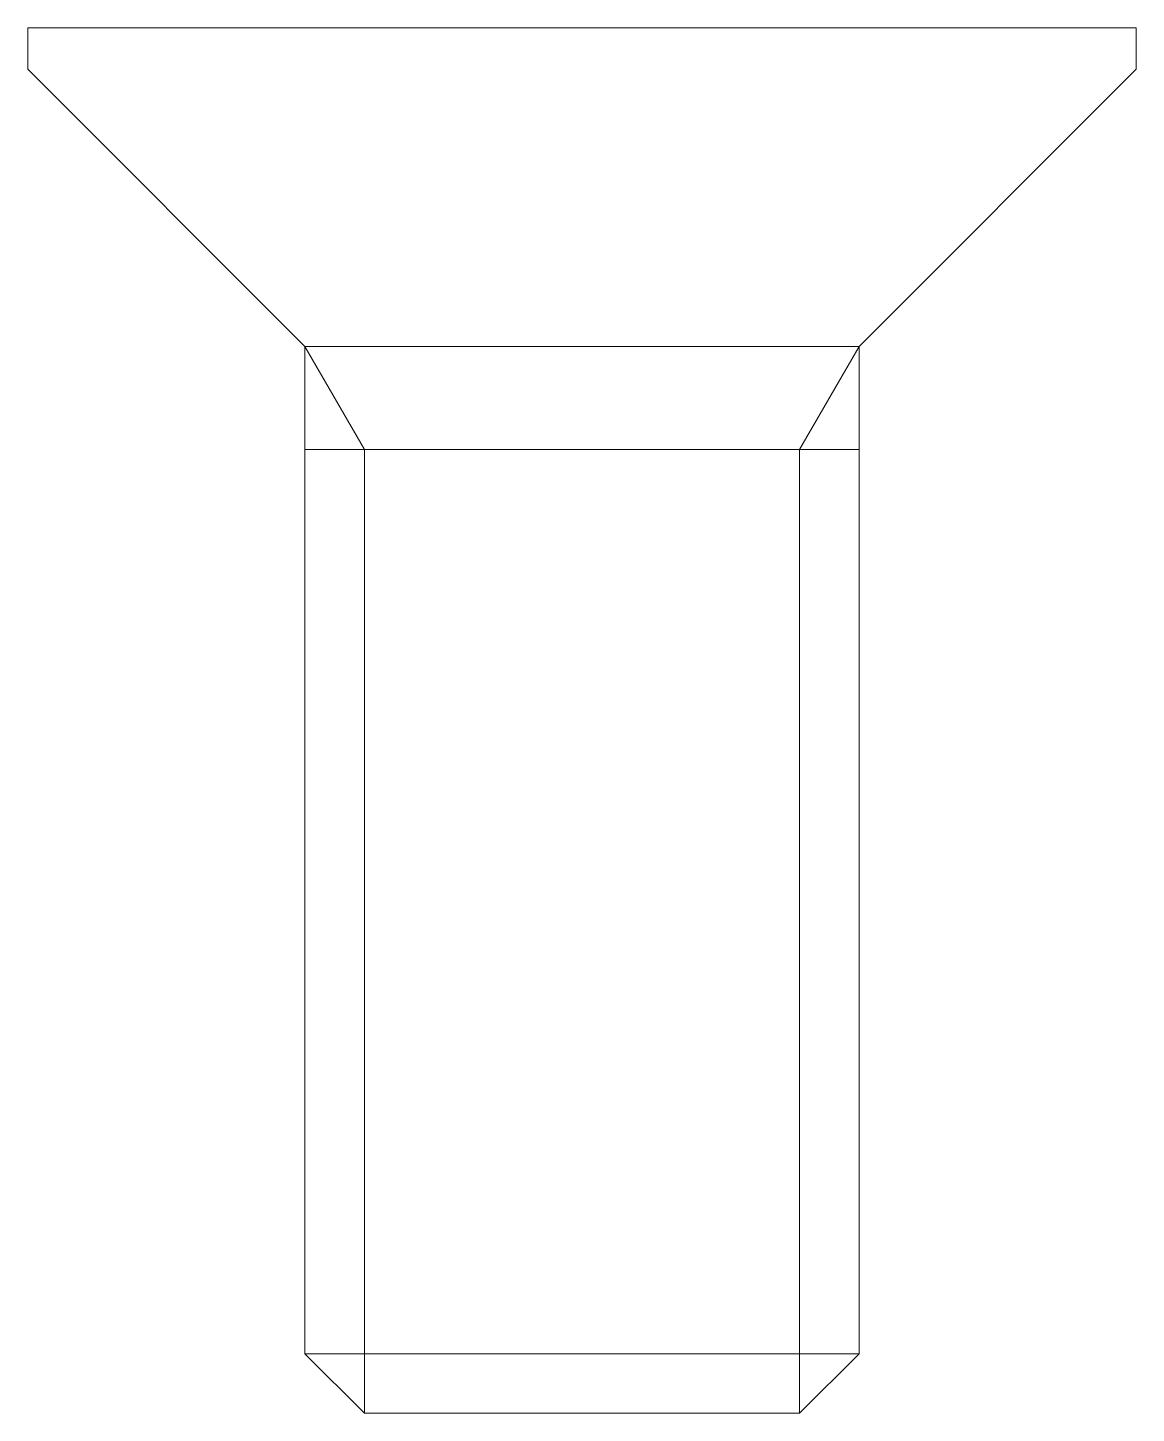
# Model space of a CAD drawing. Extents: x -4 to 4, y -10 to 0.
import ezdxf

# ---------------------------------------------------------------- set-up
doc = ezdxf.new("R2010")
doc.units = 0
doc.layers.add('outline', color=178, linetype='Continuous', lineweight=5, true_color=0x000000)

msp = doc.modelspace()

# ---------------------------------------------------------------- linework, layer by layer
at = {"layer": 'outline', "linetype": 'Continuous'}
for p, q in [((-4, -0.3), (-4, 0)), ((-4, 0), (4, 0)), ((4, 0), (4, -0.3)), ((-2, -2.3), (-4, -0.3)), ((4, -0.3), (2, -2.3)), ((2, -2.3), (-2, -2.3)), ((-2, -9.5705), (-2, -2.3)), ((-1.5705, -3.043916), (-2, -2.3)), ((2, -2.3), (1.5705, -3.043916)), ((2, -2.3), (2, -9.5705)), ((-2, -3.043916), (2, -3.043916)), ((-1.5705, -10), (-1.5705, -3.043916)), ((1.5705, -3.043916), (1.5705, -10)), ((-1.5705, -10), (-2, -9.5705)), ((2, -9.5705), (-2, -9.5705)), ((2, -9.5705), (1.5705, -10)), ((1.5705, -10), (-1.5705, -10))]:
    msp.add_line(p, q, dxfattribs=at)

doc.saveas('drawing.dxf')
